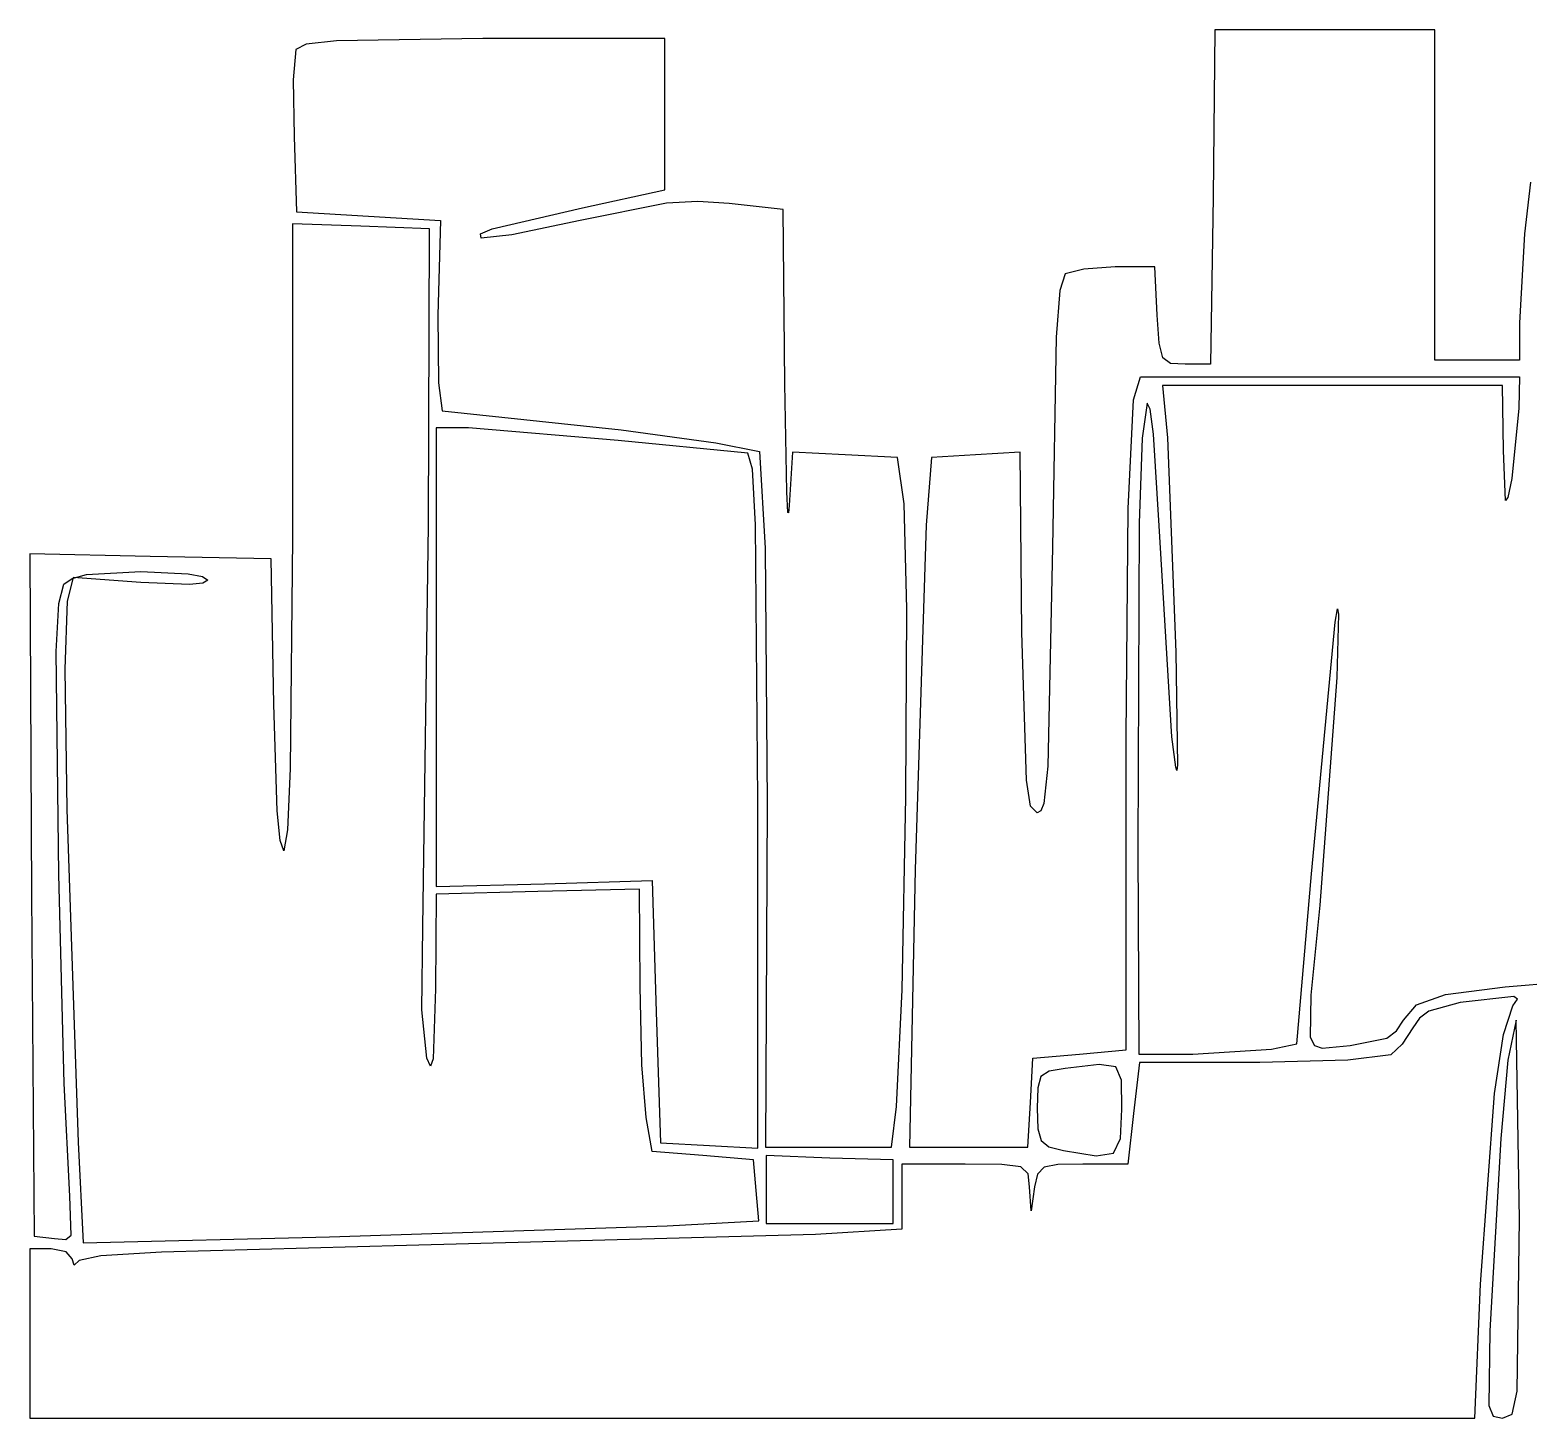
# Model space of a CAD drawing. Extents: x 40 to 214, y 3 to 159.
# Drawn here: x 39.9 to 102.3, y 83.3 to 141.1 of the extents above; entities that cross this region are included whole.
import ezdxf

# ---------------------------------------------------------------- set-up
doc = ezdxf.new("R2010")
doc.units = 0

msp = doc.modelspace()

# ---------------------------------------------------------------- linework, layer by layer
at = {"layer": 'Layer 1'}
for p, q in [((51.375503, 140.520452), (50.941147, 140.299966)), ((52.643297, 140.661563), (51.375503, 140.520452)), ((58.737537, 140.758577), (52.643297, 140.661563)), ((66.322267, 140.758577), (58.737537, 140.758577)), ((66.322267, 137.618857), (66.322267, 140.758577)), ((89.252892, 141.110855), (89.182336, 134.161125)), ((93.839002, 141.110855), (89.252892, 141.110855)), ((98.425112, 141.110855), (93.839002, 141.110855)), ((98.425112, 134.231685), (98.425112, 141.110855)), ((50.9411, 140.3), (50.839677, 139.02559)), ((50.941147, 140.299966), (50.9411, 140.3)), ((50.839677, 139.02559), (50.870544, 136.66639)), ((66.322267, 134.443857), (66.322267, 137.618857)), ((50.870544, 136.66639), (50.976377, 133.52667)), ((62.900317, 133.703023), (66.322267, 134.443857)), ((102.411504, 134.760855), (102.164559, 132.608905)), ((59.129999, 132.816669), (62.900317, 133.703023)), ((66.401628, 133.897052), (62.794477, 133.173857)), ((67.705804, 133.967608), (66.401628, 133.897052)), ((69.003367, 133.879413), (67.705804, 133.967608)), ((71.261147, 133.632468), (69.003367, 133.879413)), ((71.331703, 126.365238), (71.261147, 133.632468)), ((89.1823, 134.161), (89.076467, 127.176)), ((89.182336, 134.161125), (89.1823, 134.161)), ((98.425112, 127.352515), (98.425112, 134.231685)), ((53.657404, 132.927206), (50.799904, 133.033039)), ((50.799904, 133.033039), (50.799904, 119.944939)), ((50.976377, 133.52667), (53.974987, 133.350281)), ((53.974987, 133.350281), (56.973597, 133.173892)), ((56.973597, 133.173892), (56.867764, 129.222782)), ((62.794477, 133.173857), (59.950206, 132.578544)), ((56.514904, 132.821373), (53.657404, 132.927206)), ((56.479626, 120.474173), (56.514904, 132.821373)), ((58.638865, 132.606656), (59.129999, 132.816669)), ((58.666977, 132.433023), (58.638865, 132.606656)), ((59.950206, 132.578544), (58.666977, 132.433023)), ((102.164559, 132.608905), (101.952892, 128.904735)), ((83.784797, 131.144746), (83.008684, 130.950718)), ((85.090074, 131.23294), (83.784797, 131.144746)), ((86.748134, 131.23294), (85.090074, 131.23294)), ((86.853967, 129.22211), (86.748134, 131.23294)), ((83.008684, 130.950718), (82.787095, 130.256738)), ((82.787095, 130.256738), (82.638267, 128.309297)), ((56.867764, 129.222782), (56.889813, 126.40938)), ((86.931692, 128.054085), (86.853967, 129.22211)), ((101.952892, 128.904735), (101.952892, 127.352515)), ((82.638267, 128.309297), (82.479517, 119.556018)), ((87.078868, 127.444993), (86.931692, 128.054085)), ((87.404636, 127.212931), (87.078868, 127.444993)), ((88.018137, 127.176), (87.404636, 127.212931)), ((89.076467, 127.176), (88.018137, 127.176)), ((100.189002, 127.352515), (98.425112, 127.352515)), ((101.952892, 127.352515), (100.189002, 127.352515)), ((56.889813, 126.40938), (57.044153, 125.236392)), ((71.406668, 121.854092), (71.331703, 126.365238)), ((85.866194, 125.69442), (86.148416, 126.646921)), ((86.148416, 126.646921), (94.050646, 126.646921)), ((94.156481, 126.294141), (87.065641, 126.294141)), ((87.065641, 126.294141), (87.277308, 124.106921)), ((94.050646, 126.646921), (101.952876, 126.646921)), ((101.247321, 126.294141), (94.156481, 126.294141)), ((101.282599, 123.577751), (101.247321, 126.294141)), ((101.952876, 126.646921), (101.917599, 125.341641)), ((85.641299, 121.161184), (85.866194, 125.69442)), ((86.430641, 125.553311), (86.22614, 124.097551)), ((86.552459, 125.309673), (86.430641, 125.553311)), ((57.044153, 125.236392), (64.505398, 124.442642)), ((86.690815, 124.265672), (86.552459, 125.309673)), ((101.917599, 125.341641), (101.635377, 122.413581)), ((58.137854, 124.530312), (56.797294, 124.530312)), ((56.797294, 124.530312), (56.797294, 114.970032)), ((64.382024, 124.001145), (58.137854, 124.530312)), ((64.505398, 124.442642), (68.454314, 123.89694)), ((86.92453, 120.438031), (86.690815, 124.265672)), ((69.779524, 123.471978), (64.382024, 124.001145)), ((68.454314, 123.89694), (70.273353, 123.543062)), ((86.22614, 124.097551), (86.091092, 120.548275)), ((87.277308, 124.106921), (87.630086, 115.181641)), ((69.979616, 122.804459), (69.779524, 123.471978)), ((70.273353, 123.543062), (70.511479, 119.512568)), ((71.649203, 123.507738), (71.508092, 121.285238)), ((73.836423, 123.401905), (71.649203, 123.507738)), ((76.023643, 123.296072), (73.836423, 123.401905)), ((76.305865, 121.355792), (76.023643, 123.296072)), ((77.434791, 123.295492), (77.223124, 120.473272)), ((79.269241, 123.401325), (77.434791, 123.295492)), ((81.138961, 123.507158), (79.269241, 123.401325)), ((81.209517, 115.992988), (81.138961, 123.507158)), ((101.366384, 121.50077), (101.282599, 123.577751)), ((70.110254, 120.486603), (69.979616, 122.804459)), ((101.635377, 122.413581), (101.466154, 121.628099)), ((71.455726, 120.992543), (71.406668, 121.854092)), ((71.508092, 121.285238), (71.481702, 120.984068)), ((76.419967, 116.989627), (76.305865, 121.355792)), ((85.548694, 111.65382), (85.641299, 121.161184)), ((101.466154, 121.628099), (101.366384, 121.50077)), ((71.481702, 120.984068), (71.455726, 120.992543)), ((86.091092, 120.548275), (86.042585, 106.997211)), ((50.8, 119.945), (50.702986, 110.322971)), ((50.799904, 119.944939), (50.8, 119.945)), ((56.232681, 103.717173), (56.479626, 120.474173)), ((70.202858, 109.008078), (70.110254, 120.486603)), ((77.223124, 120.473272), (76.764513, 106.115172)), ((87.453697, 111.653861), (86.92453, 120.438031)), ((44.873325, 119.168873), (39.863875, 119.274706)), ((39.863875, 119.274706), (39.934431, 105.057706)), ((70.511479, 119.512568), (70.590853, 108.867462)), ((82.479517, 119.556018), (82.294309, 110.432313)), ((49.918055, 119.06304), (44.873325, 119.168873)), ((50.023888, 112.99526), (49.918055, 119.06304)), ((41.274987, 118.004663), (41.617843, 118.251056)), ((41.663047, 118.286886), (41.416102, 117.299108)), ((41.617843, 118.251056), (42.218668, 118.414767)), ((44.485267, 118.075219), (41.663047, 118.286886)), ((42.218668, 118.414767), (44.485267, 118.53383)), ((44.485267, 118.53383), (46.460824, 118.436816)), ((46.513744, 117.995843), (44.485267, 118.075219)), ((46.460824, 118.436816), (47.055037, 118.325471)), ((47.074882, 118.055375), (46.513744, 117.995843)), ((47.055037, 118.325471), (47.272217, 118.181052)), ((47.272217, 118.181052), (47.074882, 118.055375)), ((41.06332, 117.205403), (41.274987, 118.004663)), ((40.957486, 115.208894), (41.06332, 117.205403)), ((41.416102, 117.299108), (41.324048, 114.47137)), ((76.372011, 109.127634), (76.419967, 116.989627)), ((94.266724, 116.434056), (94.360775, 116.984581)), ((94.360775, 116.984581), (94.400668, 116.763674)), ((93.274536, 105.938875), (94.266724, 116.434056)), ((94.400668, 116.763674), (94.332866, 114.123325)), ((81.394725, 109.841423), (81.209517, 115.992988)), ((41.06332, 105.904363), (40.957486, 115.208894)), ((56.797294, 114.970032), (56.7973, 114.97)), ((56.7973, 114.97), (56.7973, 105.40972)), ((87.630086, 115.181641), (87.700641, 110.467645)), ((41.324048, 114.47137), (41.394053, 108.620766)), ((94.332866, 114.123325), (93.62731, 104.633595)), ((50.169409, 108.567896), (50.023888, 112.99526)), ((85.548694, 98.60102), (85.548694, 111.65382)), ((87.620164, 110.384412), (87.453697, 111.653861)), ((50.702986, 110.322971), (50.591641, 107.770839)), ((82.294309, 110.432313), (82.122329, 108.865216)), ((87.670738, 110.249295), (87.620164, 110.384412)), ((87.700641, 110.467645), (87.670738, 110.249295)), ((81.566704, 108.754977), (81.394725, 109.841423)), ((70.202858, 94.508878), (70.202858, 109.008078)), ((70.590853, 108.867462), (70.520298, 94.544662)), ((76.211607, 101.100271), (76.372011, 109.127634)), ((81.844517, 108.478818), (81.566704, 108.754977)), ((82.122329, 108.865216), (81.999133, 108.562671)), ((41.394053, 108.620766), (41.874713, 94.756608)), ((50.29674, 107.329865), (50.169409, 108.567896)), ((81.999133, 108.562671), (81.844517, 108.478818)), ((50.591641, 107.770839), (50.447222, 106.8922)), ((50.447222, 106.8922), (50.29674, 107.329865)), ((86.042585, 106.997211), (86.077863, 98.424701)), ((41.292625, 97.203946), (41.06332, 105.904363)), ((61.31286, 105.515553), (65.79314, 105.656664)), ((65.79314, 105.656664), (65.969529, 100.188604)), ((76.764513, 106.115172), (76.517568, 94.544072)), ((92.674813, 98.848035), (93.274536, 105.938875)), ((39.934431, 105.057706), (40.040264, 90.840706)), ((56.797126, 105.093003), (56.761848, 101.141893)), ((61.030466, 105.198836), (56.797126, 105.093003)), ((56.7973, 105.40972), (61.31286, 105.515553)), ((65.263806, 105.304669), (61.030466, 105.198836)), ((65.299084, 101.247719), (65.263806, 105.304669)), ((93.62731, 104.633595), (93.250278, 100.87596)), ((56.201813, 100.268769), (56.232681, 103.717173)), ((65.369639, 97.971293), (65.299084, 101.247719)), ((98.866061, 100.902969), (101.346533, 101.234802)), ((101.346533, 101.234802), (105.69232, 101.599705)), ((56.761848, 101.141893), (56.664834, 98.227063)), ((75.988365, 96.237992), (76.211607, 101.100271)), ((93.250278, 100.87596), (93.230434, 99.125851)), ((97.655591, 100.478531), (98.866061, 100.902969)), ((99.4834, 100.577), (98.164889, 100.219813)), ((101.714701, 100.823947), (99.483383, 100.577003)), ((99.483383, 100.577003), (99.4834, 100.577)), ((101.670603, 100.435892), (101.864631, 100.715909)), ((101.864631, 100.715909), (101.714701, 100.823947)), ((56.40907, 98.249113), (56.201813, 100.268769)), ((65.969529, 100.188604), (66.145918, 94.720544)), ((97.11981, 99.835815), (97.655591, 100.478531)), ((97.781794, 99.927118), (97.50784, 99.51867)), ((98.164889, 100.219813), (97.781794, 99.927118)), ((101.277584, 99.24747), (101.670603, 100.435892)), ((96.418663, 99.094985), (96.827114, 99.39264)), ((96.827114, 99.39264), (97.11981, 99.835815)), ((97.50784, 99.51867), (97.062458, 98.835163)), ((101.811778, 99.83615), (101.459, 98.17809)), ((101.952889, 91.54587), (101.811778, 99.83615)), ((91.616483, 98.636368), (92.674813, 98.848035)), ((93.230434, 99.125851), (93.404067, 98.779344)), ((93.404067, 98.779344), (93.726528, 98.665587)), ((93.726528, 98.665587), (94.89731, 98.777485)), ((94.89731, 98.777485), (96.418663, 99.094985)), ((97.062458, 98.835163), (96.590617, 98.38978)), ((100.907718, 96.775817), (101.277584, 99.24747)), ((56.563411, 97.922241), (56.40907, 98.249113)), ((56.664834, 98.227063), (56.563411, 97.922241)), ((81.562301, 96.413792), (81.668134, 98.248242)), ((81.668134, 98.248242), (83.608414, 98.424631)), ((83.608414, 98.424631), (85.548694, 98.60102)), ((86.113107, 98.07228), (85.866162, 95.95561)), ((86.077863, 98.424701), (88.335643, 98.424701)), ((91.122557, 98.07228), (86.113107, 98.07228)), ((88.335643, 98.424701), (91.616483, 98.636368)), ((94.795859, 98.164884), (91.122557, 98.07228)), ((96.590617, 98.38978), (94.795859, 98.164884)), ((101.459, 98.1781), (101.167958, 94.901674)), ((101.459, 98.17809), (101.459, 98.1781)), ((65.546029, 95.779659), (65.369639, 97.971293)), ((82.003281, 97.485751), (81.867681, 97.016665)), ((82.350548, 97.710096), (82.003281, 97.485751)), ((83.0087, 97.8253), (82.350548, 97.710096)), ((84.434693, 97.992309), (83.0087, 97.82529)), ((83.0087, 97.82529), (83.0087, 97.8253)), ((85.129775, 97.891439), (84.434693, 97.992309)), ((85.355222, 97.334161), (85.129775, 97.891439)), ((41.521931, 92.498763), (41.292625, 97.203946)), ((81.867681, 97.016665), (81.84453, 96.16724)), ((85.37231, 96.13196), (85.355222, 97.334161)), ((75.776698, 94.544662), (75.988365, 96.237992)), ((81.456468, 94.544072), (81.562301, 96.413792)), ((81.84453, 96.16724), (81.87154, 95.311202)), ((100.330043, 88.829492), (100.907718, 96.775817)), ((65.792974, 94.368549), (65.546029, 95.779659)), ((85.319392, 94.904404), (85.37231, 96.13196)), ((85.866162, 95.95561), (85.619217, 93.83894)), ((81.87154, 95.311202), (82.00769, 94.822275)), ((41.874713, 94.756608), (42.08638, 90.558548)), ((67.909644, 94.19216), (65.792974, 94.368549)), ((66.145918, 94.720544), (68.192028, 94.614711)), ((68.192028, 94.614711), (70.202858, 94.508878)), ((70.520298, 94.544662), (73.166138, 94.544662)), ((73.166138, 94.544662), (75.776698, 94.544662)), ((76.517568, 94.544072), (78.987018, 94.544072)), ((78.987018, 94.544072), (81.456468, 94.544072)), ((82.00769, 94.822275), (82.335662, 94.564857)), ((82.335662, 94.564857), (82.93814, 94.40335)), ((82.93814, 94.40335), (84.300743, 94.182313)), ((84.300743, 94.182313), (85.028349, 94.301926)), ((85.028349, 94.301926), (85.319392, 94.904404)), ((101.167958, 94.901674), (100.718166, 86.8892)), ((70.026314, 94.015771), (67.909644, 94.19216)), ((70.132147, 92.745771), (70.026314, 94.015771)), ((73.20143, 94.085886), (70.5556, 94.191719)), ((70.5556, 94.191719), (70.5556, 92.780609)), ((75.84727, 94.01533), (73.20143, 94.085886)), ((75.84727, 92.71005), (75.84727, 94.01533)), ((78.84589, 93.83894), (76.20005, 93.83894)), ((76.20005, 93.83894), (76.20005, 92.46311)), ((80.376063, 93.824057), (78.84589, 93.83894)), ((81.165403, 93.719877), (80.376063, 93.824057)), ((81.465264, 93.437104), (81.165403, 93.719877)), ((82.13554, 93.706648), (81.864343, 93.422221)), ((82.711007, 93.819096), (82.13554, 93.706648)), ((83.749497, 93.83894), (82.711007, 93.819096)), ((85.619217, 93.83894), (83.749497, 93.83894)), ((81.527, 92.886439), (81.465264, 93.437104)), ((81.864343, 93.422221), (81.738667, 92.886439)), ((41.588077, 90.875984), (41.521931, 92.498763)), ((70.23798, 91.475771), (70.132147, 92.745771)), ((70.5556, 92.780609), (70.5556, 92.7806)), ((70.5556, 92.7806), (70.5556, 91.36949)), ((75.84727, 91.36949), (75.84727, 92.71005)), ((76.20005, 92.46311), (76.20005, 91.12255)), ((81.597556, 91.898661), (81.527, 92.886439)), ((81.738667, 92.886439), (81.597556, 91.898661)), ((52.35218, 90.805493), (66.42798, 91.264104)), ((66.42798, 91.264104), (70.23798, 91.475771)), ((70.5556, 91.36949), (73.20143, 91.36949)), ((73.20143, 91.36949), (75.84727, 91.36949)), ((101.851465, 84.37125), (101.952889, 91.54587)), ((40.040264, 90.840706), (40.886931, 90.734873)), ((40.886931, 90.734873), (41.35822, 90.692981)), ((41.35822, 90.692981), (41.588077, 90.875984)), ((42.08638, 90.558548), (52.35218, 90.805493)), ((72.60171, 90.910883), (55.56251, 90.452272)), ((76.20005, 91.12255), (72.60171, 90.910883)), ((40.745843, 90.311162), (39.863898, 90.311162)), ((39.863898, 90.311162), (39.863898, 86.783382)), ((41.372024, 90.17887), (40.745843, 90.311162)), ((41.627788, 89.887828), (41.372024, 90.17887)), ((42.822826, 90.010748), (41.91001, 89.817272)), ((45.349594, 90.174459), (42.822826, 90.010748)), ((55.56251, 90.452272), (45.349594, 90.174459)), ((41.702754, 89.627654), (41.627788, 89.887828)), ((41.91001, 89.817272), (41.702754, 89.627654)), ((100.083098, 83.255602), (100.330043, 88.829492)), ((100.718166, 86.8892), (100.665249, 83.775937)), ((39.863898, 86.783382), (39.863898, 83.255602)), ((101.64035, 83.414891), (101.851465, 84.37125)), ((100.665249, 83.775937), (100.857072, 83.33717)), ((39.863898, 83.255602), (69.991098, 83.255602)), ((69.991098, 83.255602), (100.083098, 83.255602)), ((100.857072, 83.33717), (101.247333, 83.25559)), ((101.247333, 83.25559), (101.64035, 83.414891))]:
    msp.add_line(p, q, dxfattribs=at)

doc.saveas('drawing.dxf')
